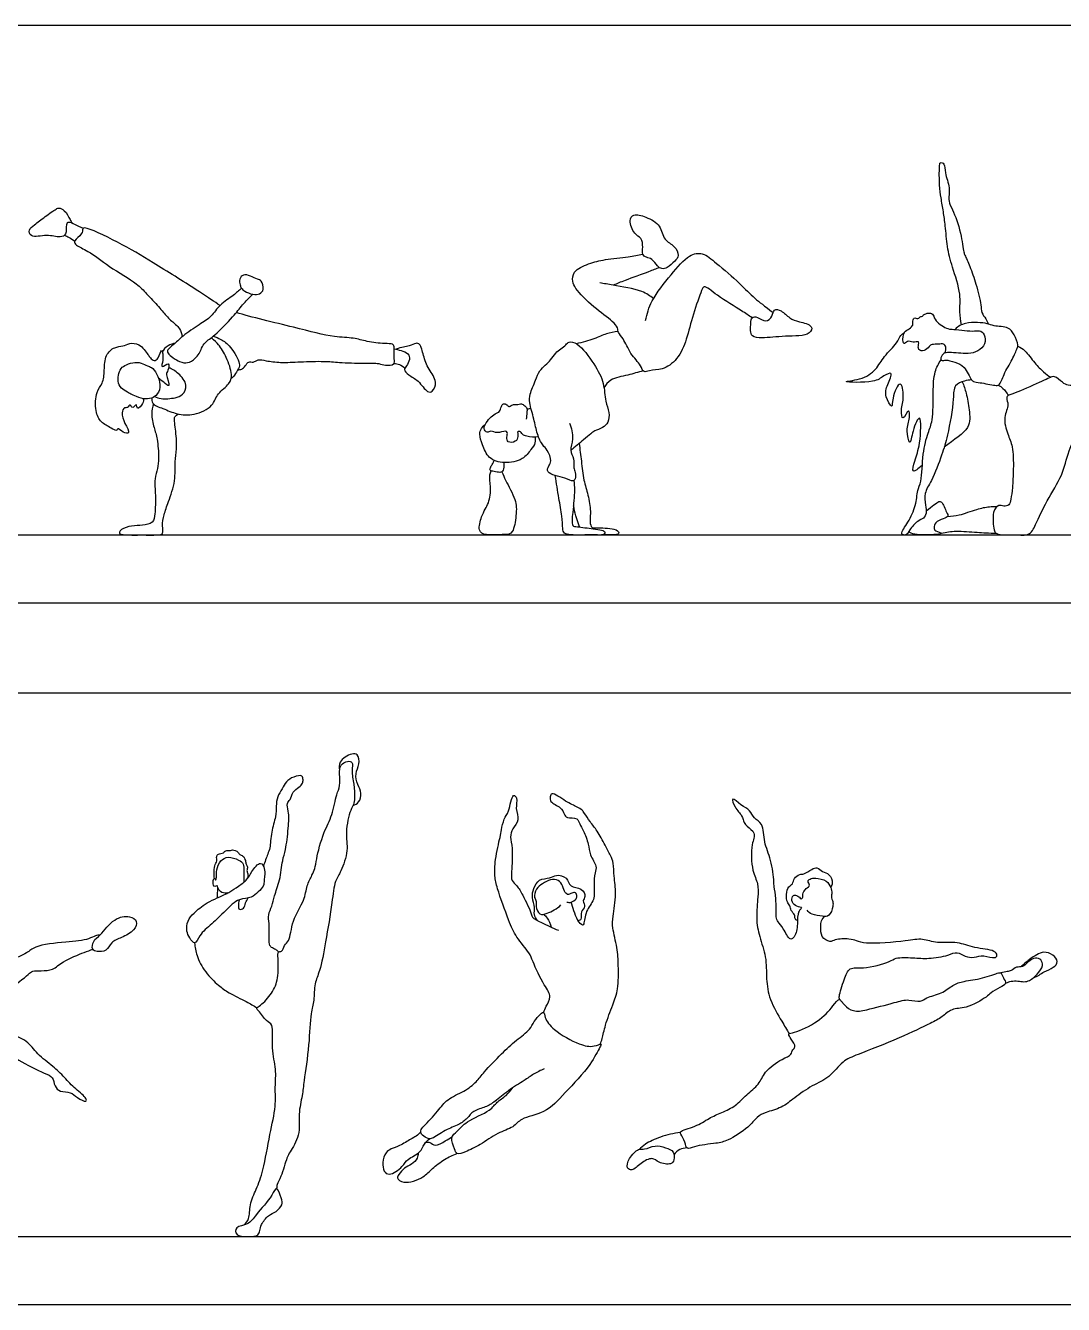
# Model space of a CAD drawing. Header units: millimetres. Extents: x 1.9 to 19.7, y 0.9 to 24.9.
# Drawn here: x 10.83 to 15.49, y 7.96 to 13.7 of the extents above; entities that cross this region are included whole.
import ezdxf

# ---------------------------------------------------------------- set-up
doc = ezdxf.new("R2010")
doc.units = ezdxf.units.MM
for name, color, linetype, true_color in [('AG-DIAGRAM', 7, 'Continuous', 0xfecc66), ('AG-PEOPLE', 7, 'Continuous', 0x66ccff), ('X-VPRT', 6, 'Continuous', 0xff00ff)]:
    doc.layers.add(name, color=color, linetype=linetype, true_color=true_color)

msp = doc.modelspace()

# ---------------------------------------------------------------- linework, layer by layer
at = {"layer": 'AG-DIAGRAM'}
for p, q in [((2.2184, 11.4133), (17.5534, 11.4133)), ((2.2184, 8.2653), (15.6445, 8.2653))]:
    msp.add_line(p, q, dxfattribs=at)
at = {"layer": 'AG-PEOPLE'}
for points, knots in [([(15.0299, 12.3563), (15.0265, 12.3756), (15.0192, 12.4162), (15.0296, 12.4953), (14.9878, 12.6166), (14.9648, 12.7043), (14.9581, 12.7999), (14.9492, 12.8626), (14.9378, 12.9271), (14.9299, 12.9819), (14.9302, 13.0604), (14.9321, 13.0885), (14.9573, 13.0789), (14.9534, 13.0344), (14.9815, 12.9728), (14.968, 12.9101), (14.9927, 12.8713), (15.0285, 12.7723), (15.0388, 12.6834), (15.0454, 12.6688), (15.0702, 12.6138), (15.0949, 12.5419), (15.1189, 12.4475), (15.1176, 12.4127), (15.1395, 12.3833), (15.1468, 12.3677), (15.1508, 12.3599)], [0, 0, 0, 0, 0.459895, 0.991885, 1.66617, 2.250418, 2.828583, 3.310776, 3.785005, 4.245632, 4.782655, 5.052171, 5.289477, 5.670931, 6.169619, 6.630029, 7.023648, 7.652592, 8.208843, 8.44575, 8.888433, 9.439437, 10.025243, 10.374789, 10.722516, 11.030933, 11.030933, 11.030933, 11.030933]), ([(11.0897, 12.7893), (11.0769, 12.7956), (11.0521, 12.8048), (11.0242, 12.8208), (11.0088, 12.8064), (11.0171, 12.7603), (10.9824, 12.7456), (10.9269, 12.7646), (10.8537, 12.7439), (10.8415, 12.7852), (10.8734, 12.8059), (10.9156, 12.842), (10.9666, 12.8756), (10.9804, 12.8831), (11.0084, 12.8712), (11.0281, 12.8317), (11.0359, 12.8176), (11.0385, 12.8125)], [0, 0, 0, 0, 0.381666, 0.693241, 0.91806, 1.293755, 1.603596, 2.058431, 2.538497, 2.838777, 3.175379, 3.629628, 4.081365, 4.298553, 4.598285, 4.99997, 5.214546, 5.214546, 5.214546, 5.214546]), ([(13.6853, 12.6086), (13.6925, 12.6074), (13.7115, 12.6121), (13.7434, 12.6415), (13.7657, 12.6668), (13.743, 12.7145), (13.6914, 12.7346), (13.6829, 12.8064), (13.6167, 12.8402), (13.5581, 12.8581), (13.5351, 12.8233), (13.5596, 12.7625), (13.5951, 12.7481), (13.6022, 12.7054), (13.5935, 12.6717), (13.6174, 12.6576), (13.6426, 12.6544), (13.6642, 12.6193), (13.6783, 12.6098), (13.6853, 12.6086)], [0, 0, 0, 0, 0.303929, 0.709614, 1.046196, 1.45494, 1.894777, 2.381745, 2.903692, 3.358313, 3.695689, 4.170049, 4.53776, 4.922443, 5.268194, 5.558555, 5.863372, 6.247541, 6.540503, 6.540503, 6.540503, 6.540503]), ([(11.0056, 12.7586), (11.0123, 12.7553), (11.0255, 12.7484), (11.043, 12.7381), (11.0515, 12.7325)], [0, 0, 0, 0, 0.276638, 0.5989922, 0.5989922, 0.5989922, 0.5989922]), ([(11.7029, 12.443), (11.6996, 12.4451), (11.6739, 12.4622), (11.5914, 12.5178), (11.3981, 12.6389), (11.2609, 12.7211), (11.1008, 12.7975), (11.0856, 12.7874), (11.0861, 12.7611), (11.0436, 12.7352), (11.0586, 12.7094), (11.1178, 12.6873), (11.2032, 12.6157), (11.33, 12.5454), (11.3713, 12.4965), (11.4291, 12.4389), (11.4639, 12.3919), (11.5036, 12.3585), (11.5225, 12.3399), (11.5318, 12.3153), (11.5335, 12.303)], [10.553161, 10.553161, 10.553161, 10.553161, 10.648912, 11.278353, 12.159286, 12.955884, 13.692276, 13.877689, 14.158613, 14.542006, 14.800334, 15.248767, 15.882438, 16.581905, 17.053473, 17.571511, 18.028527, 18.439406, 18.740284, 19.097177, 19.097177, 19.097177, 19.097177]), ([(14.0905, 12.3882), (14.0745, 12.3988), (14.0426, 12.421), (13.938, 12.4815), (13.8742, 12.5391), (13.8616, 12.505), (13.8231, 12.3997), (13.7987, 12.2943), (13.7599, 12.2013), (13.6902, 12.1514), (13.6326, 12.1549), (13.602, 12.139), (13.5916, 12.179), (13.5419, 12.2248), (13.5161, 12.2939), (13.4879, 12.3195), (13.4886, 12.3452), (13.4612, 12.3765), (13.3787, 12.4333), (13.2979, 12.5157), (13.2836, 12.5501), (13.2853, 12.6003), (13.3602, 12.6329), (13.4297, 12.6513), (13.5351, 12.6598), (13.5778, 12.6688), (13.5994, 12.6732)], [0, 0, 0, 0, 0.465279, 1.158914, 1.673718, 1.956159, 2.605385, 3.265181, 3.871909, 4.420902, 4.881509, 5.188184, 5.528951, 6.041419, 6.569778, 6.931556, 7.21713, 7.589327, 8.218405, 8.875876, 9.241194, 9.633499, 10.159092, 10.698941, 11.321317, 11.820546, 11.820546, 11.820546, 11.820546]), ([(13.6121, 12.3757), (13.6188, 12.4059), (13.6353, 12.4679), (13.7255, 12.5799), (13.8015, 12.6717), (13.8709, 12.6835), (13.9331, 12.6304), (14.0352, 12.5441), (14.0992, 12.4747), (14.1447, 12.4425), (14.1846, 12.4114)], [0, 0, 0, 0, 0.59062, 1.32954, 1.995316, 2.460198, 2.998628, 3.714252, 4.315538, 4.864408, 4.864408, 4.864408, 4.864408]), ([(11.85, 12.4937), (11.8373, 12.4961), (11.8137, 12.5054), (11.7983, 12.52), (11.7919, 12.5353), (11.7885, 12.5621), (11.8065, 12.5852), (11.8401, 12.5766), (11.8703, 12.5597), (11.8906, 12.557), (11.9028, 12.5143), (11.8817, 12.4923), (11.8614, 12.4916), (11.85, 12.4937)], [0, 0, 0, 0, 0.362105, 0.624378, 0.85822, 1.155153, 1.441513, 1.770939, 2.11656, 2.366679, 2.725082, 3.022822, 3.346651, 3.346651, 3.346651, 3.346651]), ([(13.6737, 12.6137), (13.6579, 12.6071), (13.6278, 12.5944), (13.5179, 12.5561), (13.4851, 12.5415), (13.4676, 12.5339)], [0, 0, 0, 0, 0.439845, 1.089954, 1.553541, 1.553541, 1.553541, 1.553541]), ([(11.7991, 12.5208), (11.787, 12.5098), (11.7633, 12.4871), (11.7004, 12.4482), (11.6648, 12.3918), (11.61, 12.3572), (11.5355, 12.3085), (11.4963, 12.2669), (11.4663, 12.2461), (11.4659, 12.2252), (11.5218, 12.1875), (11.5572, 12.1834), (11.5959, 12.2032), (11.6147, 12.2363), (11.6245, 12.2621), (11.6367, 12.2798), (11.683, 12.3107), (11.7614, 12.3919), (11.8019, 12.4452), (11.8342, 12.4782), (11.85, 12.4937)], [-5.028638, -5.028638, -5.028638, -5.028638, -4.619051, -4.122072, -3.651007, -3.180799, -2.62825, -2.178311, -1.845506, -1.617706, -1.152441, -0.801411, -0.433791, 0, 0, 0.314837, 0.748717, 1.370749, 1.858554, 2.334616, 2.334616, 2.334616, 2.334616]), ([(13.6478, 12.4739), (13.6315, 12.4863), (13.6, 12.5129), (13.4649, 12.5336), (13.427, 12.5414), (13.4066, 12.5447)], [0, 0, 0, 0, 0.481696, 1.182208, 1.664709, 1.664709, 1.664709, 1.664709]), ([(11.7829, 12.1545), (11.7888, 12.1544), (11.8014, 12.1564), (11.8165, 12.1708), (11.8302, 12.1949), (11.8528, 12.1853), (11.8743, 12.2037), (11.9118, 12.194), (11.9776, 12.185), (12.0632, 12.1912), (12.1702, 12.194), (12.2371, 12.1873), (12.3463, 12.1827), (12.4145, 12.1856), (12.4424, 12.1728), (12.488, 12.1761), (12.4835, 12.2036), (12.4862, 12.2568), (12.4786, 12.2728), (12.437, 12.2708), (12.362, 12.2801), (12.3004, 12.2997), (12.2068, 12.3), (12.0459, 12.3434), (11.8403, 12.3912), (11.7756, 12.4113)], [0, 0, 0, 0, 0.24506, 0.513617, 0.79985, 1.05653, 1.344385, 1.694071, 2.167481, 2.719547, 3.317419, 3.806851, 4.419139, 4.895422, 5.22305, 5.574334, 5.852536, 6.282534, 6.498451, 6.852376, 7.366767, 7.83571, 8.375924, 9.178097, 10.052657, 10.052657, 10.052657, 10.052657]), ([(14.0905, 12.3882), (14.0855, 12.3835), (14.0844, 12.3638), (14.0825, 12.3316), (14.0874, 12.3), (14.1417, 12.2961), (14.2356, 12.3076), (14.3499, 12.3045), (14.366, 12.3563), (14.2989, 12.37), (14.2584, 12.3841), (14.2251, 12.4212), (14.1858, 12.4297), (14.183, 12.3936), (14.151, 12.364), (14.1174, 12.3939), (14.0956, 12.393), (14.0905, 12.3882)], [0, 0, 0, 0, 0.299462, 0.659132, 0.969337, 1.378133, 2.005268, 2.640951, 2.975077, 3.440017, 3.857892, 4.288419, 4.620983, 4.954065, 5.316246, 5.701783, 6.00426, 6.00426, 6.00426, 6.00426]), ([(14.9563, 12.2304), (14.96, 12.2386), (14.9623, 12.2576), (14.9499, 12.2738), (14.926, 12.2677), (14.8971, 12.2705), (14.8843, 12.2597), (14.8647, 12.2349), (14.8336, 12.243), (14.8368, 12.2664), (14.8408, 12.2846), (14.8104, 12.2733), (14.7882, 12.2895), (14.7658, 12.2574), (14.7663, 12.3229), (14.7889, 12.3336), (14.8108, 12.35), (14.8117, 12.3594), (14.8114, 12.3728), (14.8142, 12.3836), (14.82, 12.3886), (14.8297, 12.3848), (14.8394, 12.3836), (14.8435, 12.3937), (14.8514, 12.3932), (14.8579, 12.3991), (14.8689, 12.4082), (14.8971, 12.4108), (14.9042, 12.3992), (14.9117, 12.3705), (14.9691, 12.3347), (14.9946, 12.3374), (15.0443, 12.3312), (15.0867, 12.3266), (15.1184, 12.334), (15.1399, 12.3025), (15.1339, 12.2581), (15.0914, 12.231), (15.0492, 12.2255), (14.9682, 12.2346), (14.9461, 12.2281), (14.9364, 12.2094), (14.9377, 12.1986), (14.9438, 12.1943), (14.9604, 12.2013), (15.0023, 12.1878), (15.0451, 12.1727), (15.0717, 12.1108), (15.0842, 12.1011), (15.1142, 12.0971), (15.1789, 12.0848), (15.2013, 12.0824), (15.2203, 12.1391), (15.2571, 12.197), (15.2793, 12.2509), (15.2865, 12.266), (15.2658, 12.3134), (15.2439, 12.3491), (15.1746, 12.3487), (15.1467, 12.3636), (15.1007, 12.3675), (15.046, 12.366), (15.0141, 12.3499), (15.0017, 12.3358)], [-11.583341, -11.583341, -11.583341, -11.583341, -11.305496, -11.0567, -10.768814, -10.451093, -10.211118, -9.885994, -9.593649, -9.317781, -9.110487, -8.813946, -8.514301, -8.255239, -7.85935, -7.547228, -7.248327, -7.071193, -6.85275, -6.653064, -6.503805, -6.314897, -6.137927, -5.959207, -5.803195, -5.632932, -5.403581, -5.099384, -4.899705, -4.580417, -4.102382, -3.793709, -3.375771, -2.975281, -2.656047, -2.319079, -1.935124, -1.53238, -1.12701, -0.59169, -0.312883, 0, 0, 0.18122, 0.418332, 0.807967, 1.22013, 1.694437, 1.918582, 2.245525, 2.737701, 2.991443, 3.423425, 3.948769, 4.393124, 4.627268, 5.042858, 5.427562, 5.902736, 6.245422, 6.64974, 7.089343, 7.539923, 7.539923, 7.539923, 7.539923]), ([(11.3968, 12.0285), (11.3965, 12.0206), (11.3953, 11.9995), (11.4503, 11.9801), (11.5095, 11.9535), (11.5871, 11.9471), (11.6736, 11.9891), (11.6888, 12.0507), (11.747, 12.0886), (11.7597, 12.1352), (11.7337, 12.2102), (11.6987, 12.2679), (11.6792, 12.2841), (11.6637, 12.2988)], [0, 0, 0, 0, 0.284986, 0.705542, 1.185676, 1.69818, 2.246769, 2.699233, 3.16626, 3.551979, 4.069768, 4.550517, 4.90011, 4.90011, 4.90011, 4.90011]), ([(11.6725, 12.3058), (11.6843, 12.3021), (11.7087, 12.2915), (11.7531, 12.2609), (11.7944, 12.1836), (11.7876, 12.1613), (11.7678, 12.1264), (11.7527, 12.1152)], [0, 0, 0, 0, 0.35685, 0.79471, 1.323702, 1.602352, 2.042156, 2.042156, 2.042156, 2.042156]), ([(13.2706, 11.9155), (13.2795, 11.8931), (13.2917, 11.8455), (13.269, 11.7932), (13.2932, 11.7572), (13.2883, 11.7145), (13.2975, 11.6952), (13.299, 11.6654), (13.2859, 11.6513), (13.2514, 11.6716), (13.1626, 11.6863), (13.1769, 11.7252), (13.193, 11.7444), (13.1735, 11.7967), (13.1489, 11.8148), (13.1238, 11.8689), (13.1129, 11.9322), (13.0895, 12.0065), (13.0914, 12.0448), (13.1199, 12.1087), (13.1324, 12.152), (13.1901, 12.198), (13.2046, 12.2308), (13.2553, 12.2646), (13.2674, 12.283), (13.3143, 12.2743), (13.3837, 12.1798), (13.4285, 12.0978), (13.4287, 12.0143), (13.451, 11.9656), (13.4473, 11.9175), (13.4203, 11.8932), (13.3833, 11.882), (13.3663, 11.8668), (13.3314, 11.8387), (13.2955, 11.8088), (13.2767, 11.7932)], [0, 0, 0, 0, 0.520806, 0.962824, 1.349698, 1.738161, 2.026309, 2.350319, 2.572781, 2.953388, 3.502471, 3.820012, 4.123508, 4.554462, 4.899182, 5.354769, 5.863374, 6.39469, 6.77637, 7.275931, 7.699079, 8.205295, 8.586296, 9.051335, 9.321738, 9.693562, 10.35405, 10.96, 11.506102, 11.953353, 12.357899, 12.717207, 13.090911, 13.378622, 13.782168, 14.306891, 14.306891, 14.306891, 14.306891]), ([(13.4896, 12.3262), (13.4716, 12.3244), (13.4345, 12.3184), (13.3813, 12.291), (13.3284, 12.2771), (13.3015, 12.2714)], [0, 0, 0, 0, 0.451446, 0.92538, 1.482039, 1.482039, 1.482039, 1.482039]), ([(14.8544, 11.7261), (14.8346, 11.7089), (14.8027, 11.6844), (14.8225, 11.7565), (14.8455, 11.8126), (14.8523, 11.9811), (14.8082, 11.881), (14.7997, 11.8028), (14.7792, 11.8895), (14.7993, 11.9311), (14.7957, 11.99), (14.7641, 11.916), (14.7569, 11.9833), (14.7746, 12.0265), (14.7586, 12.1242), (14.7167, 12.0292), (14.7219, 11.9733), (14.6834, 12.0393), (14.6945, 12.0835), (14.7278, 12.1517), (14.6731, 12.1248), (14.6438, 12.0942), (14.464, 12.0996), (14.5848, 12.1097), (14.6481, 12.1527), (14.6801, 12.2165), (14.7406, 12.2702), (14.7547, 12.3102), (14.7684, 12.3187), (14.7743, 12.3224)], [2.636039, 2.636039, 2.636039, 2.636039, 2.991181, 3.39264, 3.945088, 4.574047, 5.053616, 5.488042, 5.923715, 6.389973, 6.713631, 7.086171, 7.4414, 7.91833, 8.369501, 8.876293, 9.234202, 9.647791, 10.097505, 10.524295, 10.870192, 11.322435, 11.969786, 12.432834, 12.982791, 13.486214, 14.02307, 14.401345, 14.677195, 14.677195, 14.677195, 14.677195]), ([(11.3585, 12.0247), (11.359, 12.0178), (11.3606, 12.006), (11.3285, 11.9671), (11.3293, 12.0104), (11.3103, 11.9738), (11.2994, 12.0059), (11.2884, 11.9814), (11.2721, 11.9878), (11.2589, 11.9582), (11.2727, 11.9167), (11.3046, 11.8654), (11.2663, 11.8717), (11.2422, 11.8967), (11.2418, 11.877), (11.2109, 11.8962), (11.166, 11.9171), (11.1408, 11.97), (11.1441, 12.0552), (11.1792, 12.0922), (11.1841, 12.1531), (11.1854, 12.2199), (11.2279, 12.259), (11.2669, 12.2588), (11.2972, 12.2753), (11.3428, 12.274), (11.38, 12.2231), (11.3895, 12.2086), (11.4067, 12.1925), (11.4288, 12.2039), (11.4417, 12.2627), (11.4508, 12.1977), (11.4337, 12.1567), (11.4789, 12.1956), (11.4706, 12.1472), (11.4567, 12.1373), (11.4852, 12.0674), (11.447, 12.1023), (11.4343, 12.1106), (11.427, 12.1173)], [0, 0, 0, 0, 0.266773, 0.597255, 0.838933, 1.095939, 1.332748, 1.564813, 1.775905, 2.064936, 2.473957, 2.86321, 3.151226, 3.462343, 3.621645, 3.927746, 4.347638, 4.785025, 5.310573, 5.716714, 6.164737, 6.640118, 7.057722, 7.412359, 7.74892, 8.126992, 8.576355, 8.83069, 9.085738, 9.359133, 9.707751, 10.091848, 10.402486, 10.713488, 11.025006, 11.293097, 11.700174, 12.002726, 12.320259, 12.320259, 12.320259, 12.320259]), ([(11.5011, 12.2734), (11.4928, 12.2734), (11.4659, 12.2631), (11.4491, 12.2452), (11.444, 12.235)], [0, 0, 0, 0, 0.2918942, 0.6335435, 0.6335435, 0.6335435, 0.6335435]), ([(12.4846, 12.2481), (12.495, 12.2469), (12.5143, 12.2417), (12.5504, 12.2302), (12.5554, 12.2007), (12.5419, 12.1715), (12.5234, 12.1555), (12.551, 12.1276), (12.5944, 12.1092), (12.6295, 12.0518), (12.6589, 12.0553), (12.6796, 12.1037), (12.6369, 12.1575), (12.6153, 12.215), (12.6035, 12.2718), (12.5797, 12.2754), (12.5526, 12.2593), (12.5164, 12.2561), (12.4936, 12.2467)], [0, 0, 0, 0, 0.333235, 0.681588, 0.982127, 1.318642, 1.577592, 1.904685, 2.330956, 2.798888, 3.070007, 3.457433, 3.935325, 4.420151, 4.849548, 5.096681, 5.427804, 5.852261, 5.852261, 5.852261, 5.852261]), ([(15.283, 12.2607), (15.2941, 12.2549), (15.3173, 12.2428), (15.3578, 12.1838), (15.3965, 12.1448), (15.4193, 12.1284), (15.4307, 12.1212)], [0, 0, 0, 0, 0.367689, 0.871017, 1.320939, 1.70198, 1.70198, 1.70198, 1.70198]), ([(11.2732, 12.0632), (11.2953, 12.0481), (11.3043, 12.0452), (11.3578, 12.0209), (11.3952, 12.0254), (11.4252, 12.0434), (11.4393, 12.0887), (11.4203, 12.1362), (11.3983, 12.1676), (11.3764, 12.1703), (11.3487, 12.1884), (11.3109, 12.1891), (11.2753, 12.1741), (11.2492, 12.1577), (11.2391, 12.0874), (11.2654, 12.0686), (11.2732, 12.0632)], [0, 0, 0, 0, 0.775691, 1.2114, 1.573124, 1.901804, 2.28624, 2.705508, 3.05484, 3.316874, 3.645682, 4.0021, 4.360802, 4.671873, 5.129982, 5.40531, 5.40531, 5.40531, 5.40531]), ([(12.4831, 12.1828), (12.4917, 12.1825), (12.5091, 12.1793), (12.5254, 12.1688), (12.5324, 12.1623)], [0, 0, 0, 0, 0.2972959, 0.6086791, 0.6086791, 0.6086791, 0.6086791]), ([(15.0759, 12.1089), (15.0647, 12.1088), (15.0433, 12.1054), (14.9926, 12.086), (14.9971, 12.0192), (14.9686, 11.8576), (14.9431, 11.7767), (14.8989, 11.6571), (14.8608, 11.6039), (14.869, 11.5486), (14.8743, 11.5111), (14.8603, 11.4862), (14.8319, 11.4774), (14.7958, 11.438), (14.7847, 11.4085), (14.7555, 11.4173), (14.7723, 11.4446), (14.8144, 11.5071), (14.8306, 11.5786), (14.8308, 11.6144), (14.854, 11.6567), (14.8534, 11.777), (14.8781, 11.8713), (14.9039, 11.9287), (14.9018, 12.0543), (14.906, 12.1442), (14.9271, 12.1827), (14.9382, 12.1997)], [0, 0, 0, 0, 0.347811, 0.748182, 1.214677, 1.979183, 2.561344, 3.226454, 3.707648, 4.140577, 4.507283, 4.803498, 5.126392, 5.54105, 5.856844, 6.112803, 6.400299, 6.910043, 7.422449, 7.769741, 8.168991, 8.828143, 9.420846, 9.892682, 10.559976, 11.133894, 11.601722, 11.601722, 11.601722, 11.601722]), ([(11.4094, 12.0349), (11.4188, 12.0304), (11.438, 12.0211), (11.5021, 12.0275), (11.5371, 12.0397), (11.5615, 12.0887), (11.5169, 12.1403), (11.4886, 12.1577), (11.4727, 12.1641)], [0, 0, 0, 0, 0.326232, 0.786709, 1.142548, 1.53046, 1.987912, 2.406912, 2.406912, 2.406912, 2.406912]), ([(13.6016, 12.1499), (13.5784, 12.1439), (13.5349, 12.1297), (13.4532, 12.115), (13.434, 12.0871), (13.4257, 12.0743)], [0, 0, 0, 0, 0.519875, 1.063922, 1.479296, 1.479296, 1.479296, 1.479296]), ([(15.7439, 11.9242), (15.7544, 11.9168), (15.7729, 11.9062), (15.8565, 11.8596), (15.8642, 11.9216), (15.8932, 11.9846), (15.9074, 12.0589), (15.8473, 12.1044), (15.7696, 12.0973), (15.6876, 12.0972), (15.5568, 12.0864), (15.5093, 12.0816), (15.4827, 12.0964), (15.4481, 12.1302), (15.4231, 12.1174), (15.389, 12.1028), (15.2819, 12.0524), (15.2537, 12.046), (15.2359, 12.0375), (15.2287, 12.027), (15.2454, 11.9959), (15.2145, 11.9409), (15.2364, 11.865), (15.2621, 11.8099), (15.2633, 11.7095), (15.2594, 11.6283), (15.2522, 11.5769), (15.2458, 11.5457), (15.219, 11.5405), (15.195, 11.5511), (15.1646, 11.5156), (15.1753, 11.437), (15.181, 11.421), (15.2141, 11.4102), (15.2722, 11.4174), (15.3359, 11.4066), (15.3649, 11.4639), (15.4122, 11.5693), (15.4853, 11.6794), (15.5069, 11.7867), (15.5515, 11.8832), (15.5971, 11.8846), (15.6908, 11.9147), (15.7402, 11.9185), (15.7744, 11.9397), (15.7889, 11.9517)], [0, 0, 0, 0, 0.365649, 0.87822, 1.257136, 1.762666, 2.242507, 2.708794, 3.219146, 3.773696, 4.466909, 4.870428, 5.19462, 5.592887, 5.874908, 6.249942, 6.896232, 7.305777, 7.305777, 7.542303, 7.868736, 8.328184, 8.848189, 9.320171, 9.916039, 10.466637, 10.897569, 11.212512, 11.498754, 11.783354, 12.156267, 12.684076, 12.920295, 13.259162, 13.722336, 14.172178, 14.62326, 15.27749, 15.967856, 16.606249, 17.195389, 17.618442, 18.198339, 18.623244, 19.064772, 19.064772, 19.064772, 19.064772]), ([(15.0335, 12.1009), (15.0402, 12.0841), (15.0525, 12.0493), (15.0652, 11.9743), (15.0731, 11.8877), (14.9975, 11.8409), (14.9525, 11.808)], [0, 0, 0, 0, 0.442163, 0.965297, 1.497233, 2.145117, 2.145117, 2.145117, 2.145117]), ([(15.1952, 12.0856), (15.2027, 12.0817), (15.2172, 12.0726), (15.2335, 12.0507), (15.2389, 12.0386)], [0, 0, 0, 0, 0.3011664, 0.68001, 0.68001, 0.68001, 0.68001]), ([(11.4037, 12.0021), (11.3993, 11.9874), (11.3926, 11.9568), (11.4067, 11.8943), (11.4227, 11.8443), (11.4293, 11.7603), (11.4237, 11.7112), (11.4066, 11.664), (11.4153, 11.5916), (11.4118, 11.5111), (11.4057, 11.4657), (11.3525, 11.4544), (11.3085, 11.4562), (11.2601, 11.4421), (11.2524, 11.4268), (11.2483, 11.4162), (11.3004, 11.4121), (11.3437, 11.4138), (11.4114, 11.4126), (11.4522, 11.4148), (11.4411, 11.4566), (11.4509, 11.5058), (11.4724, 11.564), (11.5052, 11.6555), (11.4981, 11.7409), (11.5108, 11.8), (11.5053, 11.8731), (11.4962, 11.94), (11.5021, 11.9447), (11.5107, 11.9535), (11.5159, 11.9561)], [0, 0, 0, 0, 0.3964, 0.853446, 1.288424, 1.819425, 2.231308, 2.632297, 3.133924, 3.665542, 4.031835, 4.429642, 4.837321, 5.238679, 5.467934, 5.610169, 5.993996, 6.410943, 6.89685, 7.220831, 7.55729, 7.972412, 8.435311, 9.011488, 9.548941, 9.997073, 10.516273, 10.97465, 11.119858, 11.364765, 11.364765, 11.364765, 11.364765]), ([(13.0381, 11.8753), (13.0397, 11.8687), (13.0397, 11.855), (13.0329, 11.8288), (12.9905, 11.826), (12.9895, 11.8527), (12.9941, 11.8734), (12.983, 11.8824), (12.9453, 11.8663), (12.9196, 11.8836), (12.9006, 11.8693), (12.8806, 11.8927), (12.903, 11.9256), (12.9223, 11.9486), (12.949, 11.9625), (12.959, 11.9672), (12.9643, 11.9906), (12.9724, 12.005), (12.9909, 11.9998), (12.9978, 11.9856), (13.0125, 11.998), (13.0264, 11.9999), (13.0392, 11.9975), (13.052, 12.0035), (13.0674, 11.9973), (13.0825, 11.982), (13.0792, 11.9621), (13.0783, 11.9431), (13.0764, 11.9336)], [0, 0, 0, 0, 0.276494, 0.576225, 0.922205, 1.205787, 1.48237, 1.672755, 2.049895, 2.375275, 2.635883, 2.916797, 3.284416, 3.635059, 3.960791, 4.15751, 4.451703, 4.685107, 4.929609, 5.142796, 5.381147, 5.613831, 5.830274, 6.051779, 6.294389, 6.56529, 6.832667, 7.163045, 7.163045, 7.163045, 7.163045]), ([(13.1162, 11.8524), (13.1178, 11.8443), (13.1194, 11.8257), (13.0969, 11.7954), (13.0622, 11.7477), (12.9793, 11.7315), (12.9058, 11.7527), (12.8807, 11.8166), (12.8641, 11.8637), (12.875, 11.8925), (12.8865, 11.905), (12.8931, 11.9098)], [0, 0, 0, 0, 0.306283, 0.672866, 1.135596, 1.687094, 2.202461, 2.697012, 3.1257, 3.449625, 3.752403, 3.752403, 3.752403, 3.752403]), ([(13.1319, 11.854), (13.115, 11.8505), (13.0802, 11.8551), (13.0608, 11.8616), (13.0493, 11.882), (13.041, 11.877), (13.0381, 11.8753)], [-1.18271, -1.18271, -1.18271, -1.18271, -0.741374, -0.461511, -0.195041, 0, 0, 0, 0]), ([(13.3144, 11.8244), (13.3175, 11.7977), (13.3247, 11.7453), (13.3327, 11.6586), (13.3553, 11.5952), (13.367, 11.5205), (13.3627, 11.4837), (13.3641, 11.4584), (13.3729, 11.4442), (13.3905, 11.4462), (13.481, 11.4433), (13.4935, 11.4254), (13.4908, 11.4156), (13.4537, 11.413), (13.4341, 11.4132), (13.4207, 11.4141)], [0, 0, 0, 0, 0.550999, 1.117014, 1.629305, 2.154169, 2.534543, 2.876726, 2.876726, 3.180799, 3.704816, 4.131117, 4.365883, 4.756961, 5.066192, 5.066192, 5.066192, 5.066192]), ([(12.9758, 11.7382), (12.9763, 11.7333), (12.976, 11.7242), (12.9748, 11.6949), (12.9518, 11.6934), (12.9284, 11.6988), (12.9109, 11.7029), (12.9177, 11.7203), (12.9272, 11.7334), (12.9312, 11.7431), (12.9331, 11.7479)], [0, 0, 0, 0, 0.236244, 0.541704, 0.806172, 1.118684, 1.346324, 1.579578, 1.833891, 2.074407, 2.074407, 2.074407, 2.074407]), ([(12.968, 11.6967), (12.9736, 11.6834), (12.9832, 11.6566), (13.033, 11.5727), (13.0339, 11.5115), (13.0194, 11.4152), (12.9768, 11.4163), (12.9011, 11.4106), (12.8578, 11.4265), (12.8773, 11.5084), (12.9126, 11.5563), (12.9204, 11.627), (12.9094, 11.6829), (12.9171, 11.6954), (12.9199, 11.701)], [0, 0, 0, 0, 0.403915, 0.998658, 1.489744, 1.909908, 2.281604, 2.82982, 3.191887, 3.551803, 4.031834, 4.552624, 5.003502, 5.269352, 5.269352, 5.269352, 5.269352]), ([(13.2905, 11.6578), (13.292, 11.6433), (13.2953, 11.614), (13.2867, 11.519), (13.2779, 11.4512), (13.3088, 11.4509), (13.3765, 11.4407), (13.4129, 11.4372), (13.4323, 11.4282), (13.4282, 11.4121), (13.3917, 11.4142), (13.3216, 11.4127), (13.2437, 11.4132), (13.2401, 11.4445), (13.2384, 11.5006), (13.2224, 11.5796), (13.2124, 11.6462), (13.207, 11.6799)], [0, 0, 0, 0, 0.404329, 1.017291, 1.484862, 1.772075, 2.286471, 2.670264, 2.922496, 3.115044, 3.454565, 3.998422, 4.508943, 4.801906, 5.256155, 5.812739, 6.433887, 6.433887, 6.433887, 6.433887]), ([(13.3154, 11.4492), (13.3127, 11.4606), (13.2993, 11.4983), (13.2921, 11.5286), (13.2888, 11.5448)], [0.0740236, 0.0740236, 0.0740236, 0.0740236, 0.59602, 1.0284958, 1.0284958, 1.0284958, 1.0284958]), ([(14.8717, 11.5221), (14.8982, 11.5422), (14.9259, 11.5655), (14.9432, 11.5635), (14.9615, 11.5163), (14.974, 11.4956), (14.9461, 11.4859), (14.9108, 11.4719), (14.9048, 11.4459), (14.9102, 11.429), (14.9392, 11.4239), (14.9401, 11.4214), (14.9416, 11.4171), (14.8622, 11.4101), (14.8026, 11.4172), (14.7935, 11.4289)], [1.947238, 1.947238, 1.947238, 1.947238, 2.433878, 2.63966, 3.066374, 3.332795, 3.62603, 4.000061, 4.289802, 4.536081, 4.852751, 4.852751, 4.852751, 5.371533, 5.886093, 5.886093, 5.886093, 5.886093]), ([(14.9677, 11.4965), (14.9852, 11.4977), (15.0204, 11.5004), (15.0975, 11.5297), (15.1511, 11.5415), (15.1775, 11.5412), (15.1886, 11.5404)], [0, 0, 0, 0, 0.435838, 0.979361, 1.43517, 1.756772, 1.756772, 1.756772, 1.756772]), ([(14.9401, 11.4214), (14.9618, 11.4259), (15.0061, 11.4338), (15.0971, 11.4247), (15.1531, 11.4225), (15.1857, 11.4211)], [0, 0, 0, 0, 0.488968, 1.070505, 1.571652, 1.571652, 1.571652, 1.571652]), ([(11.8113, 8.317), (11.8191, 8.3254), (11.8367, 8.3443), (11.8343, 8.4106), (11.868, 8.4799), (11.8995, 8.5657), (11.9248, 8.7232), (11.9553, 8.8467), (11.9483, 8.935), (11.9572, 9.0183), (11.931, 9.1057), (11.9459, 9.218), (11.9096, 9.2296), (11.8785, 9.2768), (11.8631, 9.2907), (11.8892, 9.3044), (11.9397, 9.3571), (11.966, 9.4232), (11.9642, 9.5078), (11.9603, 9.5458), (11.983, 9.5414), (11.9899, 9.5748), (12.0183, 9.5913), (12.0234, 9.6868), (12.0842, 9.7708), (12.0901, 9.8379), (12.1154, 9.8853), (12.1299, 9.9178), (12.1354, 9.9625), (12.1657, 10.081), (12.2087, 10.1525), (12.2233, 10.2481), (12.2437, 10.2863), (12.2389, 10.3397), (12.2391, 10.383), (12.2738, 10.3997), (12.3019, 10.3969), (12.2906, 10.3521), (12.3055, 10.2962), (12.3079, 10.2353), (12.304, 10.2019), (12.2849, 10.1777), (12.2634, 10.0755), (12.2804, 9.9997), (12.2483, 9.9041), (12.2158, 9.8591), (12.2057, 9.7581), (12.1775, 9.5909), (12.1537, 9.4605), (12.1254, 9.4016), (12.1263, 9.3234), (12.107, 9.2635), (12.1043, 9.1244), (12.0793, 8.9672), (12.0736, 8.899), (12.0518, 8.8129), (12.0661, 8.7217), (12.017, 8.6449), (12.0022, 8.6198), (11.9788, 8.535), (11.9582, 8.5008), (11.9574, 8.4867), (11.957, 8.4807)], [0, 0, 0, 0, 0.331933, 0.778735, 1.271291, 1.813627, 2.532155, 3.17567, 3.70079, 4.207294, 4.764266, 5.332258, 5.649908, 6.074637, 6.291296, 6.553829, 7.036639, 7.523298, 8.050755, 8.35581, 8.566535, 8.866903, 9.174042, 9.707985, 10.288809, 10.748515, 11.15601, 11.483073, 11.860262, 12.479542, 13.01764, 13.559092, 13.930274, 14.338331, 14.697324, 15.028098, 15.27957, 15.623059, 16.067913, 16.511172, 16.825117, 17.130492, 17.693697, 18.210962, 18.760227, 19.176169, 19.731019, 20.485797, 21.135528, 21.587575, 22.070146, 22.516954, 23.187777, 23.905925, 24.374982, 24.89543, 25.44383, 25.958667, 26.279712, 26.804151, 27.165034, 27.406701, 27.406701, 27.406701, 27.406701]), ([(12.3001, 10.199), (12.3093, 10.2022), (12.3283, 10.2119), (12.3409, 10.2563), (12.3188, 10.2925), (12.3071, 10.3438), (12.3314, 10.3823), (12.3237, 10.4322), (12.2932, 10.4325), (12.2646, 10.4169), (12.2371, 10.3963), (12.2368, 10.3696), (12.2396, 10.3582)], [0, 0, 0, 0, 0.305997, 0.665804, 1.033736, 1.429931, 1.811838, 2.176399, 2.450443, 2.776271, 3.098447, 3.435625, 3.435625, 3.435625, 3.435625]), ([(11.9654, 9.5415), (11.9629, 9.5447), (11.9578, 9.5513), (11.9375, 9.5599), (11.9234, 9.5699), (11.9223, 9.6103), (11.9256, 9.6695), (11.9164, 9.7094), (11.9383, 9.7484), (11.9457, 9.796), (11.9738, 9.8639), (11.9816, 9.9527), (11.9985, 10.001), (12.0102, 10.097), (12.0134, 10.1702), (11.9995, 10.2093), (12.0202, 10.2245), (12.0276, 10.2617), (12.0563, 10.2804), (12.0752, 10.2989), (12.0754, 10.3145), (12.0748, 10.3383), (12.0306, 10.3287), (11.9987, 10.3082), (11.9825, 10.2735), (11.9579, 10.2388), (11.9549, 10.1959), (11.9545, 10.1472), (11.9308, 10.0821), (11.9292, 10.0087), (11.9161, 9.9823), (11.9042, 9.9452), (11.8976, 9.9273)], [0, 0, 0, 0, 0.197497, 0.459092, 0.68113, 1.028285, 1.472399, 1.82891, 2.192065, 2.582089, 3.071816, 3.600033, 4.010268, 4.564263, 5.059961, 5.393918, 5.654971, 5.993227, 6.324185, 6.605273, 6.826934, 7.058313, 7.401363, 7.75642, 8.101203, 8.466334, 8.830877, 9.222703, 9.701011, 10.177066, 10.486772, 10.914812, 10.914812, 10.914812, 10.914812]), ([(13.1543, 9.2709), (13.1586, 9.2799), (13.1649, 9.2982), (13.1941, 9.3445), (13.1544, 9.393), (13.1053, 9.4988), (13.093, 9.5386), (13.0281, 9.6109), (12.9981, 9.6825), (12.9464, 9.8247), (12.9341, 9.8823), (12.9357, 9.9561), (12.9598, 10.0566), (12.9653, 10.0883), (12.9757, 10.1424), (13.0009, 10.1676), (13.013, 10.2588), (13.0409, 10.2294), (13.0247, 10.1855), (13.051, 10.1327), (13.0119, 10.0967), (13.0034, 10.056), (13.0182, 10.0075), (13.0108, 9.905), (13.0085, 9.8621), (13.038, 9.8378), (13.0615, 9.7992), (13.1011, 9.715), (13.1015, 9.6958), (13.1493, 9.6719), (13.1955, 9.6492), (13.2217, 9.6397)], [0, 0, 0, 0, 0.297344, 0.665126, 1.081646, 1.663478, 2.026844, 2.535845, 3.039021, 3.69782, 4.116551, 4.582362, 5.128573, 5.448574, 5.827573, 6.179689, 6.639875, 6.868626, 7.234851, 7.627328, 7.995925, 8.329975, 8.718731, 9.270599, 9.616796, 9.92394, 10.306672, 10.823336, 11.047928, 11.418947, 11.915352, 11.915352, 11.915352, 11.915352]), ([(13.4089, 9.128), (13.4119, 9.1365), (13.4189, 9.1544), (13.431, 9.2168), (13.4657, 9.3054), (13.4919, 9.375), (13.4902, 9.4822), (13.4868, 9.559), (13.4622, 9.6501), (13.4653, 9.7022), (13.4831, 9.8031), (13.4693, 9.8791), (13.4706, 9.9394), (13.4552, 9.9759), (13.4299, 10.022), (13.3974, 10.0858), (13.3638, 10.1244), (13.3387, 10.1628), (13.3284, 10.1799), (13.3026, 10.1938), (13.256, 10.215), (13.1911, 10.2637), (13.1832, 10.2371), (13.1824, 10.2129), (13.2338, 10.1931), (13.2466, 10.1621), (13.2581, 10.1402), (13.3091, 10.1473), (13.3152, 10.1142), (13.3355, 10.0852), (13.358, 10.0258), (13.3595, 9.9781), (13.3962, 9.9284), (13.3835, 9.8964), (13.3789, 9.8391), (13.3871, 9.7744), (13.3414, 9.7293), (13.3378, 9.6699), (13.3282, 9.6587), (13.3046, 9.6847), (13.2907, 9.7275), (13.2822, 9.7527), (13.2787, 9.7656)], [0, 0, 0, 0, 0.281032, 0.709008, 1.240374, 1.713949, 2.264723, 2.755187, 3.267365, 3.665372, 4.206542, 4.693165, 5.10417, 5.43786, 5.831122, 6.290835, 6.687282, 7.047627, 7.283869, 7.560013, 7.973633, 8.424047, 8.641379, 8.889227, 9.273, 9.584632, 9.833155, 10.185983, 10.465183, 10.791898, 11.218555, 11.602142, 12.005402, 12.309122, 12.718705, 13.146279, 13.574778, 13.981082, 14.136596, 14.42644, 14.800986, 15.14384, 15.14384, 15.14384, 15.14384]), ([(14.312, 9.7422), (14.3114, 9.7365), (14.3043, 9.7303), (14.2973, 9.7213), (14.2972, 9.7049), (14.2927, 9.6982), (14.2957, 9.6736), (14.2907, 9.6288), (14.2769, 9.6064), (14.257, 9.5916), (14.2317, 9.6504), (14.2065, 9.6762), (14.195, 9.7008), (14.2008, 9.7799), (14.1878, 9.8347), (14.1888, 9.8593), (14.178, 9.9596), (14.1411, 10.031), (14.1429, 10.1185), (14.0976, 10.1406), (14.0809, 10.1803), (14.043, 10.197), (13.9936, 10.2446), (14.0129, 10.1857), (14.0465, 10.1565), (14.0525, 10.1222), (14.0675, 10.1059), (14.1103, 10.0758), (14.0831, 10.0222), (14.0878, 9.9076), (14.1189, 9.8499), (14.1169, 9.7875), (14.1065, 9.6938), (14.1217, 9.6106), (14.1562, 9.5206), (14.1528, 9.421), (14.166, 9.3279), (14.2232, 9.2317), (14.2453, 9.1938), (14.2572, 9.1752)], [0, 0, 0, 0, 0.182684, 0.373679, 0.591198, 0.782741, 0.782741, 1.233443, 1.518488, 1.730647, 2.143837, 2.486917, 2.762608, 3.257291, 3.669168, 3.94425, 4.4856, 5.005825, 5.495843, 5.862896, 6.207299, 6.585432, 6.952542, 7.284598, 7.676188, 7.984847, 8.247248, 8.610012, 9.012095, 9.603429, 10.049464, 10.476928, 11.01351, 11.52599, 12.065714, 12.614855, 13.155721, 13.734344, 14.185786, 14.185786, 14.185786, 14.185786]), ([(11.6779, 9.8724), (11.6769, 9.8801), (11.676, 9.8952), (11.6761, 9.9302), (11.6911, 9.9493), (11.6854, 9.9706), (11.6945, 9.9845), (11.7201, 9.9841), (11.7265, 10.0009), (11.7519, 9.9941), (11.7584, 10.0034), (11.7863, 9.9925), (11.7896, 9.9773), (11.8077, 9.9749), (11.8178, 9.952), (11.8189, 9.9364), (11.8284, 9.9233), (11.8215, 9.9068), (11.829, 9.8932), (11.8286, 9.8802), (11.828, 9.8738)], [0, 0, 0, 0, 0.273285, 0.602396, 0.874275, 1.126122, 1.336664, 1.605941, 1.820684, 2.083862, 2.25767, 2.544805, 2.756379, 2.97681, 3.249616, 3.477231, 3.692094, 3.91713, 4.134818, 4.382396, 4.382396, 4.382396, 4.382396]), ([(11.589, 9.5827), (11.5968, 9.5832), (11.6105, 9.6233), (11.6686, 9.6677), (11.7252, 9.7261), (11.7852, 9.7846), (11.8437, 9.7815), (11.8734, 9.8115), (11.9004, 9.836), (11.9003, 9.8635), (11.9038, 9.8895), (11.9046, 9.915), (11.8846, 9.956), (11.8424, 9.9), (11.8269, 9.8669), (11.7873, 9.8378), (11.7466, 9.812), (11.7281, 9.8003), (11.6409, 9.7652), (11.5873, 9.7188), (11.555, 9.6839), (11.5515, 9.6344), (11.5642, 9.6076), (11.5819, 9.5822), (11.589, 9.5827)], [0, 0, 0, 0, 0.355619, 0.849947, 1.370623, 1.877953, 2.289751, 2.648465, 2.981817, 3.268531, 3.555923, 3.852502, 4.157288, 4.570227, 4.932992, 5.32644, 5.711866, 5.981376, 6.520588, 7.010192, 7.391277, 7.770369, 8.09595, 8.414339, 8.414339, 8.414339, 8.414339]), ([(11.738, 9.8068), (11.7292, 9.8052), (11.7101, 9.8052), (11.6906, 9.8292), (11.6921, 9.8442), (11.6849, 9.8353), (11.6722, 9.8337), (11.6698, 9.8625), (11.679, 9.877), (11.6834, 9.8604), (11.6889, 9.8809), (11.6852, 9.9112), (11.7038, 9.9537), (11.7395, 9.9733), (11.7863, 9.9567), (11.8105, 9.9386), (11.8088, 9.9052), (11.8107, 9.8722), (11.8097, 9.855)], [0, 0, 0, 0, 0.292332, 0.598318, 0.76914, 0.920977, 1.089625, 1.381486, 1.567447, 1.724512, 1.92073, 2.248339, 2.623288, 2.967312, 3.356843, 3.652319, 3.964566, 4.371008, 4.371008, 4.371008, 4.371008]), ([(13.1274, 9.6831), (13.1207, 9.691), (13.1086, 9.7107), (13.1187, 9.7422), (13.0997, 9.7868), (13.1094, 9.8272), (13.1316, 9.8719), (13.1839, 9.8709), (13.2102, 9.8914), (13.2628, 9.8792), (13.2705, 9.8299), (13.3261, 9.8328), (13.3474, 9.7909), (13.326, 9.7722), (13.3475, 9.7438), (13.3163, 9.725), (13.3282, 9.6866), (13.3145, 9.6833), (13.31, 9.6816)], [0, 0, 0, 0, 0.302433, 0.6043, 0.971053, 1.320933, 1.683271, 2.052924, 2.362731, 2.725877, 3.070811, 3.442422, 3.771145, 4.025426, 4.30062, 4.589867, 4.899164, 5.104083, 5.104083, 5.104083, 5.104083]), ([(14.2942, 9.6815), (14.2887, 9.6853), (14.2801, 9.6912), (14.2849, 9.7103), (14.2619, 9.7272), (14.2623, 9.7506), (14.2451, 9.7657), (14.2432, 9.8003), (14.2515, 9.836), (14.2747, 9.8459), (14.2759, 9.8737), (14.304, 9.893), (14.3236, 9.8896), (14.3575, 9.9134), (14.3822, 9.9246), (14.406, 9.8992), (14.4387, 9.8951), (14.4551, 9.8508), (14.4462, 9.8388), (14.4423, 9.8335)], [0, 0, 0, 0, 0.197583, 0.420713, 0.698741, 0.953536, 1.202756, 1.522874, 1.848767, 2.103661, 2.378596, 2.68039, 2.921785, 3.270807, 3.541839, 3.843351, 4.15327, 4.50173, 4.746917, 4.746917, 4.746917, 4.746917]), ([(14.312, 9.7422), (14.3026, 9.7426), (14.2841, 9.7482), (14.264, 9.7703), (14.2726, 9.7987), (14.2897, 9.7967), (14.3025, 9.7889), (14.3093, 9.7779), (14.3192, 9.7849), (14.3147, 9.8022), (14.3307, 9.8276), (14.3542, 9.8396), (14.3361, 9.8597), (14.3517, 9.8712), (14.3764, 9.876), (14.4258, 9.8644), (14.4443, 9.833), (14.4502, 9.8066), (14.443, 9.7914), (14.4543, 9.7669), (14.4537, 9.7465), (14.4392, 9.699), (14.4058, 9.7021), (14.3576, 9.7079), (14.3435, 9.7225), (14.3371, 9.7295)], [0, 0, 0, 0, 0.291628, 0.580312, 0.846153, 1.049633, 1.266884, 1.446384, 1.597816, 1.818269, 2.11883, 2.37086, 2.606771, 2.811197, 3.09023, 3.472461, 3.799214, 4.075685, 4.292714, 4.563811, 4.823277, 5.18324, 5.480491, 5.86082, 6.155099, 6.155099, 6.155099, 6.155099]), ([(11.6912, 9.785), (11.6915, 9.793), (11.6921, 9.809), (11.6927, 9.8235), (11.693, 9.8308)], [0, 0, 0, 0, 0.2774792, 0.5416221, 0.5416221, 0.5416221, 0.5416221]), ([(13.259, 9.7661), (13.2654, 9.7644), (13.2792, 9.7624), (13.3026, 9.7795), (13.3066, 9.796), (13.295, 9.813), (13.2765, 9.8048), (13.2665, 9.7966), (13.2478, 9.8086), (13.2425, 9.8394), (13.2229, 9.8668), (13.1841, 9.87), (13.1499, 9.8483), (13.1191, 9.8274), (13.1101, 9.7861), (13.1252, 9.7693), (13.1177, 9.7463), (13.1357, 9.7044), (13.1736, 9.716), (13.2156, 9.7358), (13.2319, 9.753)], [0, 0, 0, 0, 0.240834, 0.521384, 0.736045, 0.953417, 1.179936, 1.366048, 1.592828, 1.89548, 2.198736, 2.518273, 2.861122, 3.192081, 3.523963, 3.761651, 4.019741, 4.350071, 4.659935, 5.117137, 5.117137, 5.117137, 5.117137]), ([(11.7888, 9.7758), (11.7857, 9.7674), (11.7853, 9.7506), (11.7866, 9.7295), (11.8128, 9.7365), (11.8155, 9.7633), (11.8249, 9.7772), (11.8291, 9.7845)], [0, 0, 0, 0, 0.293216, 0.518364, 0.76071, 1.044839, 1.329849, 1.329849, 1.329849, 1.329849]), ([(11.1319, 9.5544), (11.1353, 9.5475), (11.1529, 9.5421), (11.1952, 9.5443), (11.2141, 9.5888), (11.2616, 9.6062), (11.3184, 9.6354), (11.3362, 9.6818), (11.2957, 9.7076), (11.2231, 9.6948), (11.1698, 9.6169), (11.1326, 9.5956), (11.1277, 9.563), (11.1319, 9.5544)], [0, 0, 0, 0, 0.27509, 0.630156, 1.004967, 1.410909, 1.871039, 2.230113, 2.578496, 3.054815, 3.605227, 3.981119, 4.3217, 4.3217, 4.3217, 4.3217]), ([(13.1543, 9.7111), (13.1605, 9.7061), (13.1727, 9.6954), (13.1857, 9.6679), (13.1883, 9.6534)], [0, 0, 0, 0, 0.2649668, 0.6256587, 0.6256587, 0.6256587, 0.6256587]), ([(14.4823, 9.3288), (14.4818, 9.3341), (14.4789, 9.3457), (14.5033, 9.4185), (14.5252, 9.4773), (14.5903, 9.4644), (14.7079, 9.4949), (14.7338, 9.5186), (14.8151, 9.5163), (14.8809, 9.5101), (14.9677, 9.5244), (15.0102, 9.5463), (15.0453, 9.5196), (15.088, 9.5154), (15.1283, 9.5316), (15.1781, 9.5097), (15.1929, 9.5276), (15.1747, 9.5535), (15.0845, 9.5574), (15.0132, 9.5909), (14.9226, 9.5785), (14.8528, 9.6046), (14.7802, 9.5906), (14.6049, 9.5747), (14.5603, 9.5924), (14.5257, 9.6024), (14.4624, 9.6007), (14.4398, 9.5827), (14.3967, 9.6091), (14.4002, 9.6546), (14.3963, 9.6805), (14.4157, 9.7014)], [0, 0, 0, 0, 0.220647, 0.701226, 1.110715, 1.533834, 2.13365, 2.462186, 2.934735, 3.40346, 3.915372, 4.278184, 4.620757, 4.9731, 5.337292, 5.722918, 5.932486, 6.194401, 6.707076, 7.206383, 7.721738, 8.178902, 8.664292, 9.390566, 9.76525, 10.092354, 10.522269, 10.804219, 11.153251, 11.513583, 11.825873, 11.825873, 11.825873, 11.825873]), ([(11.164, 9.618), (11.1574, 9.6176), (11.1427, 9.6167), (11.1104, 9.5952), (11.0106, 9.5871), (10.8739, 9.5731), (10.8368, 9.534), (10.7598, 9.5049), (10.6829, 9.4787), (10.6633, 9.4704), (10.6539, 9.4666)], [0, 0, 0, 0, 0.255941, 0.593124, 1.177078, 1.845778, 2.254853, 2.77497, 3.293095, 3.610363, 3.610363, 3.610363, 3.610363]), ([(10.7024, 9.2406), (10.7038, 9.2489), (10.708, 9.2672), (10.6749, 9.2983), (10.6772, 9.3162), (10.724, 9.3402), (10.7544, 9.3739), (10.8434, 9.4393), (10.8601, 9.4592), (10.902, 9.457), (10.9556, 9.4605), (10.9967, 9.5016), (11.0936, 9.5406), (11.1188, 9.5499), (11.1319, 9.5544)], [0, 0, 0, 0, 0.290188, 0.658728, 0.869517, 1.261049, 1.680827, 2.275403, 2.562548, 2.916546, 3.328003, 3.768437, 4.347984, 4.718475, 4.718475, 4.718475, 4.718475]), ([(11.589, 9.5827), (11.5904, 9.5634), (11.5967, 9.5242), (11.6343, 9.4494), (11.6958, 9.3917), (11.7407, 9.3577), (11.8223, 9.3201), (11.853, 9.301), (11.8688, 9.2913)], [0, 0, 0, 0, 0.430936, 0.94679, 1.461576, 1.893473, 2.421471, 2.843983, 2.843983, 2.843983, 2.843983]), ([(15.3527, 9.4266), (15.3614, 9.4301), (15.3792, 9.4379), (15.4001, 9.4556), (15.4431, 9.4691), (15.4662, 9.4987), (15.441, 9.5315), (15.3992, 9.5457), (15.3674, 9.5302), (15.3333, 9.5079), (15.3078, 9.4866), (15.2957, 9.4749)], [0, 0, 0, 0, 0.291447, 0.580205, 0.949724, 1.254462, 1.578728, 1.935075, 2.252348, 2.603999, 2.995013, 2.995013, 2.995013, 2.995013]), ([(15.2275, 9.4014), (15.2336, 9.4047), (15.2466, 9.4104), (15.2753, 9.4133), (15.3035, 9.4083), (15.3317, 9.4083), (15.3703, 9.4402), (15.3979, 9.4786), (15.389, 9.5094), (15.3601, 9.5192), (15.3268, 9.4979), (15.306, 9.4712), (15.2761, 9.4782), (15.2536, 9.4566), (15.2352, 9.4542), (15.216, 9.4495), (15.2063, 9.4481)], [0, 0, 0, 0, 0.251181, 0.544528, 0.838684, 1.121293, 1.507488, 1.881586, 2.163318, 2.440794, 2.780447, 3.090154, 3.373695, 3.666204, 3.903498, 4.202062, 4.202062, 4.202062, 4.202062]), ([(10.4949, 9.2859), (10.508, 9.2861), (10.5345, 9.2819), (10.559, 9.2636), (10.5891, 9.2487), (10.6504, 9.1878), (10.679, 9.1398), (10.7262, 9.1159), (10.7465, 9.0899), (10.7998, 9.0552), (10.9106, 8.9973), (10.9545, 8.9834), (10.959, 8.9393), (10.9849, 8.9122), (11.0341, 8.9155), (11.0581, 8.8895), (11.1042, 8.8647), (11.1036, 8.8901), (11.0511, 8.9279), (11.0052, 8.9794), (10.9537, 9.0305), (10.882, 9.081), (10.8393, 9.1476), (10.7605, 9.1708), (10.7198, 9.2293), (10.6839, 9.2517), (10.6627, 9.3245), (10.61, 9.3399), (10.6053, 9.4112), (10.5956, 9.4189), (10.5922, 9.4234)], [0, 0, 0, 0, 0.359797, 0.668959, 1.000777, 1.530248, 1.970604, 2.37135, 2.690559, 3.1505, 3.800677, 4.172623, 4.526752, 4.862222, 5.242736, 5.60029, 5.969565, 6.165615, 6.620228, 7.109716, 7.598283, 8.134179, 8.637436, 9.146513, 9.617276, 9.98892, 10.463845, 10.868619, 11.321505, 11.557978, 11.557978, 11.557978, 11.557978]), ([(15.1624, 9.3583), (15.1723, 9.3659), (15.2002, 9.3826), (15.2363, 9.3991), (15.2163, 9.4248), (15.2095, 9.4499), (15.1938, 9.449), (15.1215, 9.4205), (15.0432, 9.4127), (14.9888, 9.3953), (14.9429, 9.3529), (14.8728, 9.3412), (14.8473, 9.314), (14.7896, 9.3325), (14.7287, 9.3145), (14.6059, 9.2822), (14.5467, 9.2713), (14.5048, 9.301), (14.4918, 9.3209), (14.4794, 9.3355), (14.4492, 9.2927), (14.3889, 9.2268), (14.2874, 9.1804), (14.248, 9.1768), (14.2659, 9.1507), (14.2904, 9.1156), (14.2693, 9.1045), (14.2684, 9.0775), (14.2211, 9.0625), (14.1437, 9.0063), (14.1234, 8.9463), (14.0637, 8.9029), (14.0185, 8.8506), (13.955, 8.8215), (13.8949, 8.7969), (13.841, 8.7576), (13.7633, 8.74), (13.7719, 8.7234), (13.7903, 8.6901), (13.7962, 8.6521), (13.8337, 8.6736), (13.9312, 8.6825), (13.9816, 8.6943), (14.0744, 8.7524), (14.1104, 8.8018), (14.1527, 8.8239), (14.2252, 8.8418), (14.2805, 8.8889), (14.3594, 8.9441), (14.4377, 8.9759), (14.496, 9.0554), (14.5689, 9.0831), (14.7506, 9.1542), (14.8854, 9.2192), (14.9421, 9.2482), (14.9862, 9.2913), (15.051, 9.2857), (15.1418, 9.338), (15.1546, 9.3523), (15.1624, 9.3583)], [0, 0, 0, 0, 0.376347, 0.686231, 0.965884, 1.235466, 1.418254, 1.896961, 2.400618, 2.807321, 3.239762, 3.694348, 4.010299, 4.405849, 4.855277, 5.477057, 5.902908, 6.276261, 6.548695, 6.737029, 7.087524, 7.632154, 8.218819, 8.502701, 8.771924, 9.114179, 9.33991, 9.595562, 9.966431, 10.501811, 10.936005, 11.397871, 11.857025, 12.31242, 12.751151, 13.222661, 13.676622, 13.855009, 14.206025, 14.504538, 14.815579, 15.359988, 15.775877, 16.3405, 16.770853, 17.140973, 17.607965, 18.080406, 18.617131, 19.126389, 19.65013, 20.133316, 20.907927, 21.589604, 22.021644, 22.427876, 22.870725, 23.420535, 23.718476, 23.718476, 23.718476, 23.718476]), ([(13.158, 9.018), (13.1416, 9.0108), (13.1084, 8.9943), (13.067, 8.9638), (12.9961, 8.9217), (12.9381, 8.8717), (12.896, 8.844), (12.8377, 8.8321), (12.8136, 8.7939), (12.7728, 8.7647), (12.7144, 8.7454), (12.657, 8.7028), (12.637, 8.7035), (12.6084, 8.7172), (12.6006, 8.7416), (12.6203, 8.7636), (12.6826, 8.8288), (12.7207, 8.8832), (12.798, 8.9148), (12.8554, 8.9581), (12.8881, 9.0061), (12.9669, 9.0864), (13.0283, 9.1447), (13.0948, 9.1915), (13.1097, 9.2289), (13.1387, 9.2643), (13.1581, 9.2762), (13.1598, 9.2412), (13.2014, 9.1873), (13.312, 9.1259), (13.3749, 9.1133), (13.4185, 9.134), (13.4047, 9.1109), (13.3636, 9.0274), (13.2514, 8.9111), (13.1655, 8.816), (13.0535, 8.8002), (13.02, 8.7523), (12.9447, 8.7313), (12.8731, 8.6761), (12.8083, 8.6471), (12.7636, 8.6294), (12.7557, 8.6601), (12.7314, 8.7104), (12.7708, 8.7389), (12.8082, 8.7855), (12.9157, 8.8259), (12.9436, 8.8702), (12.9837, 8.893), (13.0077, 8.9204), (13.0173, 8.9332)], [0, 0, 0, 0, 0.397901, 0.788077, 1.282129, 1.758379, 2.143929, 2.547675, 2.902294, 3.277065, 3.715627, 4.163378, 4.396937, 4.691144, 4.939172, 5.218422, 5.731972, 6.182543, 6.669858, 7.122789, 7.536863, 8.106756, 8.623729, 9.097467, 9.443412, 9.811087, 10.015426, 10.281201, 10.729289, 11.341699, 11.788443, 12.083146, 12.30241, 12.811761, 13.509221, 14.127682, 14.676031, 15.071461, 15.53856, 16.059069, 16.527742, 16.859338, 17.130906, 17.514901, 17.856166, 18.283316, 18.855088, 19.240449, 19.623838, 19.925921, 19.925921, 19.925921, 19.925921]), ([(12.6041, 8.7352), (12.5978, 8.7282), (12.5832, 8.7145), (12.5582, 8.7023), (12.5096, 8.671), (12.4717, 8.6596), (12.4444, 8.6434), (12.4304, 8.5978), (12.4359, 8.5582), (12.4634, 8.5345), (12.5251, 8.5786), (12.5417, 8.6148), (12.6045, 8.6392), (12.6163, 8.6812), (12.6346, 8.6965), (12.6432, 8.7039)], [0, 0, 0, 0, 0.288419, 0.577402, 0.988986, 1.33325, 1.625869, 1.991534, 2.330007, 2.610526, 3.052452, 3.406951, 3.82948, 4.176199, 4.491547, 4.491547, 4.491547, 4.491547]), ([(13.7685, 8.7319), (13.7383, 8.7284), (13.6813, 8.7149), (13.6112, 8.6828), (13.5924, 8.6646), (13.5837, 8.6558)], [0, 0, 0, 0, 0.525733, 1.00145, 1.337036, 1.337036, 1.337036, 1.337036]), ([(12.6259, 8.6877), (12.6322, 8.6884), (12.6462, 8.6903), (12.6686, 8.6654), (12.7149, 8.6956), (12.734, 8.7055), (12.7437, 8.7123)], [0, 0, 0, 0, 0.235386, 0.515984, 0.893507, 1.216274, 1.216274, 1.216274, 1.216274]), ([(13.7245, 8.592), (13.7329, 8.5949), (13.7414, 8.6089), (13.7429, 8.6492), (13.7004, 8.665), (13.6554, 8.6773), (13.6086, 8.654), (13.5792, 8.6614), (13.5369, 8.6183), (13.5241, 8.5711), (13.5548, 8.5578), (13.5898, 8.595), (13.6425, 8.6243), (13.6696, 8.5946), (13.7118, 8.5878), (13.7245, 8.592)], [0, 0, 0, 0, 0.264053, 0.584873, 0.933872, 1.313134, 1.695904, 1.983134, 2.398436, 2.758642, 3.01012, 3.398441, 3.801877, 4.132163, 4.528496, 4.528496, 4.528496, 4.528496]), ([(12.5925, 8.6397), (12.592, 8.632), (12.5895, 8.6157), (12.5638, 8.5863), (12.5279, 8.5758), (12.5068, 8.544), (12.4933, 8.527), (12.53, 8.4971), (12.6192, 8.5286), (12.6525, 8.5709), (12.7103, 8.6129), (12.7468, 8.6303), (12.766, 8.6377)], [0, 0, 0, 0, 0.262194, 0.590141, 0.921944, 1.252826, 1.472985, 1.789864, 2.300064, 2.707986, 3.156737, 3.582781, 3.582781, 3.582781, 3.582781]), ([(13.7981, 8.6626), (13.7869, 8.6625), (13.764, 8.6577), (13.7469, 8.642), (13.7403, 8.6332)], [0, 0, 0, 0, 0.3189161, 0.6366543, 0.6366543, 0.6366543, 0.6366543]), ([(11.7791, 8.2748), (11.7707, 8.2826), (11.772, 8.3129), (11.8322, 8.3156), (11.8648, 8.3664), (11.935, 8.4403), (11.9578, 8.4999), (11.9782, 8.4351), (11.9868, 8.4077), (11.9543, 8.3738), (11.919, 8.3633), (11.8863, 8.32), (11.883, 8.2931), (11.8743, 8.2686), (11.8451, 8.2645), (11.7916, 8.2634), (11.7791, 8.2748)], [0, 0, 0, 0, 0.309004, 0.70739, 1.144537, 1.738197, 2.086828, 2.473811, 2.786886, 3.145046, 3.496518, 3.899245, 4.199051, 4.457326, 4.760041, 5.219243, 5.219243, 5.219243, 5.219243])]:
    msp.add_open_spline(points, degree=3, knots=knots, dxfattribs=at)
msp.add_open_spline([(13.0975, 11.9836), (13.0928, 11.9809), (13.0868, 11.9779), (13.0806, 11.9751)], degree=3, dxfattribs=at)
at = {"layer": 'X-VPRT'}
for points in [[(1.9136, 13.6993), (1.9136, 11.1085), (17.8582, 11.1085), (17.8582, 13.6993)], [(1.9136, 10.7037), (1.9136, 7.9605), (15.9344, 7.9605), (15.9344, 10.7037)]]:
    msp.add_lwpolyline(points, close=True, dxfattribs=at)

doc.saveas('drawing.dxf')
